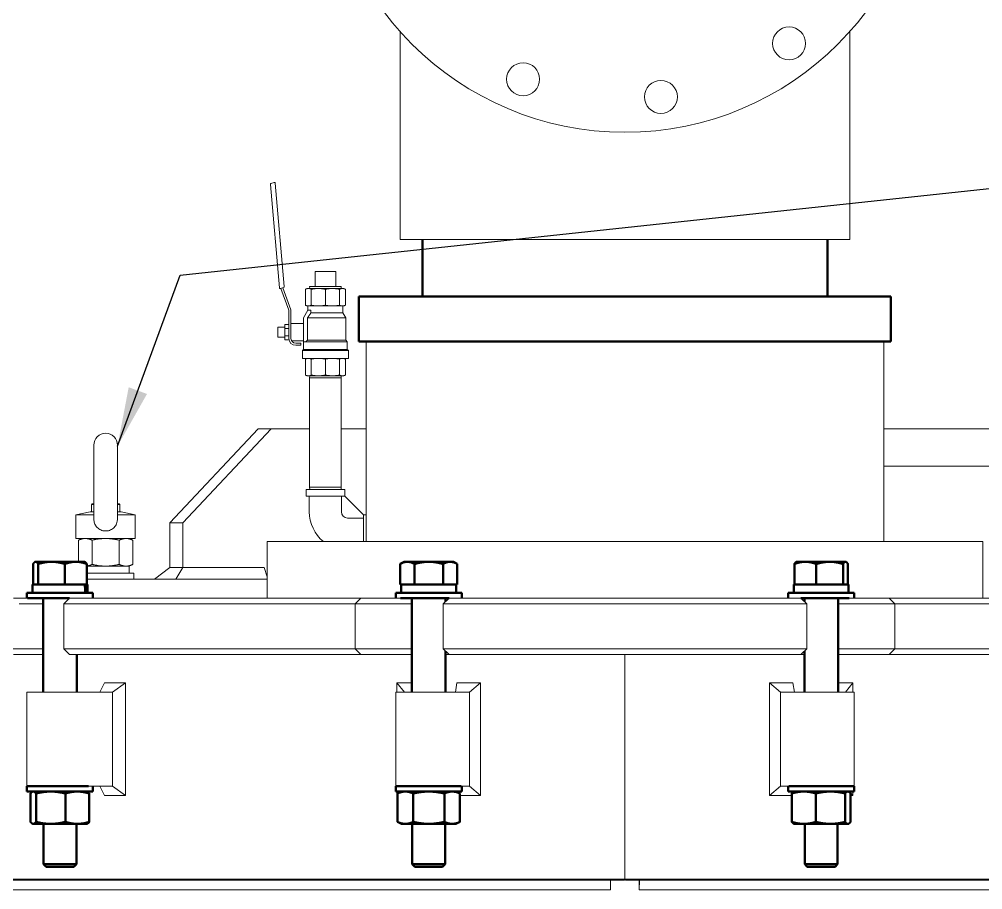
# Model space of a CAD drawing. Header units: inches. Extents: x 20 to 536, y 8 to 344.
# Drawn here: x 256.63 to 282.21, y 126.12 to 149.24 of the extents above; entities that cross this region are included whole.
import ezdxf

# ---------------------------------------------------------------- set-up
doc = ezdxf.new("R2010")
doc.units = ezdxf.units.IN
doc.header["$LTSCALE"] = 16
doc.header["$MEASUREMENT"] = 0
doc.layers.add('Symbol (ANSI)', color=7, linetype='Continuous', lineweight=25)
doc.layers.add('Visible (ANSI)', color=7, linetype='Continuous', lineweight=50)
doc.styles.add('Standard D-E', font='arial.ttf')
doc.dimstyles.new('in [mm] D-E NeptuneBenson$7', dxfattribs={"dimscale": 16, "dimtxt": 0.15, "dimasz": 0.098425, "dimexe": 0.125, "dimexo": 0.063, "dimgap": 0.031496, "dimtad": 0, "dimtih": 1, "dimtoh": 1, "dimdec": 4, "dimrnd": 1e-08, "dimzin": 3, "dimdsep": 46, "dimlunit": 5, "dimtxsty": 'Standard D-E', "dimcen": 0.09, "dimdle": 0.393701, "dimclrd": 256, "dimclre": 256, "dimclrt": 256, "dimadec": 1, "dimazin": 1, "dimtfac": 1, "dimtofl": 0, "dimtmove": 0, "dimatfit": 3, "dimfxl": 1, "dimfrac": 1, "dimtolj": 1, "dimtzin": 4, "dimlwd": -1, "dimlwe": -1, "dimarcsym": 0})

msp = doc.modelspace()

# ---------------------------------------------------------------- linework, layer by layer
at = {"layer": 'Visible (ANSI)', "linetype": 'Continuous', "lineweight": 18}
for p, q in [((266.74465, 143.39065), (266.74465, 148.91309)), ((278.68065, 143.39065), (278.68065, 148.91309)), ((263.29983, 144.8538), (263.54012, 142.10729)), ((263.39537, 144.90505), (263.31349, 144.87524)), ((263.66361, 142.14073), (263.42332, 144.88725)), ((266.74465, 143.39065), (278.68065, 143.39065)), ((265.03438, 142.53758), (264.4832, 142.53758)), ((264.4832, 142.53758), (264.4832, 142.14387)), ((265.03438, 142.53758), (265.03438, 142.14387)), ((263.56806, 142.08949), (263.64995, 142.11929)), ((263.79006, 141.51119), (263.57822, 142.09318)), ((263.62927, 142.11176), (263.84438, 141.52076)), ((264.26879, 142.08976), (264.22842, 142.07094)), ((264.22842, 142.07094), (264.22842, 141.64459)), ((264.30609, 142.08976), (264.26879, 142.08976)), ((264.57127, 142.08976), (264.30609, 142.08976)), ((265.17744, 142.14387), (264.34014, 142.14387)), ((264.34183, 142.08976), (264.34014, 142.14387)), ((264.38376, 142.07094), (264.38376, 141.64459)), ((264.9463, 142.08976), (264.57127, 142.08976)), ((264.75879, 142.07094), (264.75879, 141.64459)), ((265.21149, 142.08976), (264.9463, 142.08976)), ((265.13382, 142.07094), (265.13382, 141.64459)), ((265.17575, 142.08976), (265.17744, 142.14387)), ((265.24879, 142.08976), (265.21149, 142.08976)), ((265.24879, 142.08976), (265.28916, 142.07094)), ((265.28916, 142.07094), (265.28916, 141.64459)), ((263.79006, 140.75926), (263.79006, 141.51119)), ((263.84438, 141.52076), (263.84438, 140.92976)), ((264.17691, 141.31418), (264.29329, 141.51575)), ((264.26879, 141.62576), (264.22842, 141.64459)), ((264.26879, 141.62576), (264.30609, 141.62576)), ((264.29329, 141.51575), (264.29329, 141.62576)), ((264.29329, 141.51575), (264.37275, 141.51575)), ((264.30609, 141.62576), (264.57127, 141.62576)), ((264.37275, 141.51575), (264.37275, 141.44016)), ((264.57127, 141.62576), (264.9463, 141.62576)), ((264.9463, 141.62576), (265.21149, 141.62576)), ((265.21149, 141.62576), (265.24879, 141.62576)), ((265.22429, 141.44016), (265.22429, 141.62576)), ((265.24879, 141.62576), (265.28916, 141.64459)), ((264.17691, 140.67683), (264.17691, 141.31418)), ((264.28759, 141.31418), (264.28759, 140.72047)), ((265.29702, 141.31418), (264.28759, 141.31418)), ((265.22429, 141.44016), (264.37275, 141.44016)), ((265.22429, 141.44016), (265.29702, 141.31418)), ((265.29702, 140.72047), (265.29702, 141.31418)), ((263.49129, 140.79926), (263.49129, 141.06026)), ((263.49129, 141.06026), (263.68141, 141.06026)), ((263.68141, 141.13068), (263.79006, 141.13068)), ((263.68141, 141.13068), (263.68141, 141.03022)), ((263.68141, 141.03022), (263.79006, 141.03022)), ((263.68141, 141.03022), (263.68141, 140.82931)), ((263.84438, 141.15596), (264.17691, 141.15596)), ((263.49129, 140.79926), (263.68141, 140.79926)), ((263.68141, 140.82931), (263.79006, 140.82931)), ((263.68141, 140.82931), (263.68141, 140.72885)), ((263.68141, 140.72885), (263.79265, 140.72885)), ((263.84438, 140.92976), (263.84438, 140.75926)), ((265.29702, 140.72047), (264.28759, 140.72047)), ((265.29702, 140.72047), (265.34066, 140.67683)), ((263.85747, 140.70356), (264.17691, 140.70356)), ((263.96938, 140.63426), (264.10191, 140.63426)), ((264.10191, 140.57994), (263.96938, 140.57994)), ((264.10191, 140.63426), (264.10191, 140.57994)), ((264.17691, 140.47061), (264.14629, 140.43999)), ((264.2383, 140.67683), (264.17691, 140.67683)), ((264.17691, 140.47061), (264.17691, 140.67683)), ((265.34066, 140.47061), (264.17691, 140.47061)), ((265.34066, 140.67683), (264.2383, 140.67683)), ((265.34066, 140.47061), (265.34066, 140.67683)), ((265.34066, 140.47061), (265.37129, 140.43999)), ((265.83765, 135.36565), (265.83765, 140.68065)), ((279.58765, 135.36565), (279.58765, 140.68065)), ((265.37129, 140.43999), (264.14629, 140.43999)), ((264.14629, 140.23376), (264.14629, 140.43999)), ((265.37129, 140.23376), (264.14629, 140.23376)), ((264.26879, 140.23376), (264.22842, 140.21494)), ((264.22842, 139.78859), (264.22842, 140.21494)), ((264.38376, 139.78859), (264.38376, 140.21494)), ((264.75879, 139.78859), (264.75879, 140.21494)), ((265.13382, 139.78859), (265.13382, 140.21494)), ((265.24879, 140.23376), (265.28916, 140.21494)), ((265.28916, 139.78859), (265.28916, 140.21494)), ((265.37129, 140.23376), (265.37129, 140.43999)), ((264.26879, 139.76976), (264.22842, 139.78859)), ((264.26879, 139.76976), (264.30609, 139.76976)), ((264.30609, 139.76976), (264.57127, 139.76976)), ((264.34183, 139.76976), (264.34014, 139.71565)), ((264.34014, 139.71565), (265.17744, 139.71565)), ((264.34014, 139.71565), (264.34014, 136.81487)), ((264.57127, 139.76976), (264.9463, 139.76976)), ((264.9463, 139.76976), (265.21149, 139.76976)), ((265.17575, 139.76976), (265.17744, 139.71565)), ((265.17744, 139.71565), (265.17744, 136.81487)), ((265.21149, 139.76976), (265.24879, 139.76976)), ((265.24879, 139.76976), (265.28916, 139.78859)), ((262.97249, 138.36565), (260.62492, 135.86565)), ((260.96876, 135.86565), (263.31633, 138.36565)), ((263.31633, 138.36565), (262.97249, 138.36565)), ((264.34014, 138.36565), (263.31633, 138.36565)), ((265.83765, 138.36565), (265.17744, 138.36565)), ((287.02335, 138.36565), (279.58765, 138.36565)), ((258.60868, 137.92797), (258.60868, 135.9923)), ((259.23861, 135.9923), (259.23861, 137.92797)), ((286.18668, 137.36565), (279.58765, 137.36565)), ((265.27139, 136.74676), (264.24619, 136.74676)), ((264.24619, 136.57589), (264.24619, 136.74676)), ((264.34014, 136.81487), (265.17744, 136.81487)), ((264.34226, 136.74676), (264.34014, 136.81487)), ((265.17531, 136.74676), (265.17744, 136.81487)), ((265.27139, 136.57589), (265.27139, 136.74676)), ((258.56115, 136.36565), (258.54865, 136.35315)), ((258.56115, 136.36565), (258.60868, 136.36565)), ((259.23861, 136.36565), (259.28615, 136.36565)), ((259.28615, 136.36565), (259.29865, 136.35315)), ((265.26987, 136.57589), (264.24619, 136.57589)), ((264.33162, 136.1562), (264.33162, 136.57589)), ((265.18413, 136.1562), (265.18413, 136.57589)), ((265.26987, 136.57589), (265.26987, 136.5774)), ((265.26987, 136.5774), (265.77054, 136.07674)), ((258.5083, 136.15666), (258.13624, 136.07758)), ((258.60868, 136.15666), (258.5083, 136.15666)), ((258.60868, 136.35315), (258.54865, 136.35315)), ((258.54865, 136.35315), (258.54865, 136.15666)), ((259.29865, 136.35315), (259.23861, 136.35315)), ((259.33899, 136.15666), (259.23861, 136.15666)), ((259.29865, 136.35315), (259.29865, 136.15666)), ((259.33899, 136.15666), (259.71105, 136.07758)), ((258.60868, 136.07758), (258.13624, 136.07758)), ((258.13624, 135.44765), (258.13624, 136.07758)), ((259.71105, 136.07758), (259.23861, 136.07758)), ((259.71105, 135.44765), (259.71105, 136.07758)), ((260.62492, 134.67815), (260.62492, 135.86565)), ((260.62492, 135.86565), (260.96876, 135.86565)), ((260.96876, 135.86565), (260.96876, 134.67815)), ((265.76902, 135.991), (265.34934, 135.991)), ((265.83765, 136.07825), (265.76902, 136.07825)), ((265.77054, 136.07674), (265.76902, 136.07674)), ((265.76902, 136.07674), (265.76902, 135.36565)), ((259.71105, 135.44765), (258.13624, 135.44765)), ((258.29865, 135.44765), (258.20196, 135.40257)), ((258.20196, 134.82928), (258.20196, 135.40257)), ((258.5628, 134.75874), (258.5628, 135.40257)), ((259.28449, 134.75874), (259.28449, 135.40257)), ((259.54865, 135.44765), (259.64533, 135.40257)), ((259.64533, 134.75874), (259.64533, 135.40257)), ((282.21265, 135.36565), (263.21265, 135.36565)), ((263.21265, 133.86565), (263.21265, 135.36565)), ((282.21265, 133.86565), (282.21265, 135.36565)), ((258.42178, 134.71365), (259.54912, 134.71365)), ((259.54865, 134.71365), (259.64533, 134.75874)), ((259.54912, 134.52565), (259.54912, 134.71365)), ((260.22402, 134.36565), (260.62492, 134.67815)), ((260.62492, 134.67815), (260.96876, 134.67815)), ((260.78277, 134.36565), (260.96876, 134.67815)), ((260.96876, 134.67815), (263.12853, 134.67815)), ((263.21265, 134.43351), (263.12853, 134.67815)), ((258.42178, 134.52565), (259.67365, 134.52565)), ((263.21265, 134.36565), (258.42178, 134.36565)), ((259.67365, 134.36565), (259.67365, 134.52565)), ((257.03407, 134.22528), (257.03407, 134.22528)), ((256.47573, 133.86565), (256.71072, 133.86565)), ((256.71072, 133.86565), (256.84249, 133.86565)), ((256.85215, 133.86565), (256.84249, 133.86565)), ((257.96426, 133.86565), (257.80926, 133.71065)), ((257.96426, 133.86565), (258.01379, 133.86565)), ((258.01379, 133.86565), (258.25678, 133.86565)), ((258.25678, 133.86565), (259.38634, 133.86565)), ((259.86444, 133.86565), (259.38634, 133.86565)), ((260.70907, 133.86565), (259.86444, 133.86565)), ((260.70907, 133.86565), (265.4025, 133.86565)), ((265.69974, 133.86565), (265.4025, 133.86565)), ((265.69974, 133.86565), (265.54474, 133.71065)), ((265.69974, 133.86565), (266.37023, 133.86565)), ((266.37023, 133.86565), (266.64061, 133.86565)), ((266.64061, 133.86565), (266.75295, 133.86565)), ((266.75631, 133.86565), (266.75295, 133.86565)), ((268.04161, 133.86565), (267.88661, 133.71065)), ((268.04161, 133.86565), (268.12241, 133.86565)), ((268.12241, 133.86565), (268.39557, 133.86565)), ((268.39557, 133.86565), (269.34652, 133.86565)), ((269.51257, 133.86565), (269.34652, 133.86565)), ((270.21532, 133.86565), (269.51257, 133.86565)), ((270.21532, 133.86565), (275.20997, 133.86565)), ((275.91273, 133.86565), (275.20997, 133.86565)), ((276.07877, 133.86565), (275.91273, 133.86565)), ((276.07877, 133.86565), (277.02972, 133.86565)), ((277.02972, 133.86565), (277.30288, 133.86565)), ((277.30288, 133.86565), (277.38368, 133.86565)), ((277.38368, 133.86565), (277.53868, 133.71065)), ((278.67234, 133.86565), (278.66899, 133.86565)), ((278.67234, 133.86565), (278.78468, 133.86565)), ((278.78468, 133.86565), (279.05506, 133.86565)), ((279.05506, 133.86565), (279.72555, 133.86565)), ((280.02279, 133.86565), (279.72555, 133.86565)), ((279.72555, 133.86565), (279.88055, 133.71065)), ((280.02279, 133.86565), (284.71622, 133.86565)), ((256.97673, 133.71065), (256.62995, 133.71065)), ((256.97673, 133.71065), (257.26198, 133.71065)), ((257.9396, 133.71065), (257.80926, 133.71065)), ((257.80926, 133.71065), (257.80926, 132.52065)), ((258.18382, 133.71065), (257.9396, 133.71065)), ((259.52057, 133.71065), (258.18382, 133.71065)), ((259.52057, 133.71065), (259.99868, 133.71065)), ((259.99868, 133.71065), (260.64343, 133.71065)), ((265.36253, 133.71065), (260.64343, 133.71065)), ((265.36253, 133.71065), (265.54474, 133.71065)), ((266.33822, 133.71065), (265.54474, 133.71065)), ((265.54474, 133.71065), (265.54474, 132.52065)), ((266.60997, 133.71065), (266.33822, 133.71065)), ((266.9056, 133.71065), (266.60997, 133.71065)), ((266.9056, 133.71065), (267.0546, 133.71065)), ((268.09924, 133.71065), (267.88661, 133.71065)), ((267.88661, 133.71065), (267.88661, 132.52065)), ((268.37378, 133.71065), (268.09924, 133.71065)), ((269.49917, 133.71065), (268.37378, 133.71065)), ((269.49917, 133.71065), (269.66521, 133.71065)), ((269.66521, 133.71065), (270.20167, 133.71065)), ((275.22362, 133.71065), (270.20167, 133.71065)), ((275.22362, 133.71065), (275.76008, 133.71065)), ((275.76008, 133.71065), (275.92612, 133.71065)), ((277.05151, 133.71065), (275.92612, 133.71065)), ((277.32605, 133.71065), (277.05151, 133.71065)), ((277.53868, 133.71065), (277.32605, 133.71065)), ((277.53868, 133.71065), (277.53868, 132.52065)), ((278.37069, 133.71065), (278.51969, 133.71065)), ((278.81533, 133.71065), (278.51969, 133.71065)), ((279.08707, 133.71065), (278.81533, 133.71065)), ((279.88055, 133.71065), (279.08707, 133.71065)), ((279.88055, 133.71065), (280.06277, 133.71065)), ((279.88055, 133.71065), (279.88055, 132.52065)), ((284.78186, 133.71065), (280.06277, 133.71065)), ((256.39378, 132.52065), (256.62995, 132.52065)), ((256.62995, 132.52065), (256.97673, 132.52065)), ((257.26198, 132.52065), (256.97673, 132.52065)), ((257.80926, 132.52065), (257.9396, 132.52065)), ((257.96426, 132.36565), (257.80926, 132.52065)), ((257.9396, 132.52065), (258.18382, 132.52065)), ((258.18382, 132.52065), (259.52057, 132.52065)), ((259.99868, 132.52065), (259.52057, 132.52065)), ((260.64343, 132.52065), (259.99868, 132.52065)), ((260.64343, 132.52065), (265.36253, 132.52065)), ((265.54474, 132.52065), (265.36253, 132.52065)), ((265.54474, 132.52065), (266.33822, 132.52065)), ((265.69974, 132.36565), (265.54474, 132.52065)), ((266.33822, 132.52065), (266.60997, 132.52065)), ((266.60997, 132.52065), (266.9056, 132.52065)), ((267.0546, 132.52065), (266.9056, 132.52065)), ((267.88661, 132.52065), (268.09924, 132.52065)), ((268.04161, 132.36565), (267.88661, 132.52065)), ((268.09924, 132.52065), (268.37378, 132.52065)), ((268.37378, 132.52065), (269.49917, 132.52065)), ((269.66521, 132.52065), (269.49917, 132.52065)), ((270.20167, 132.52065), (269.66521, 132.52065)), ((270.20167, 132.52065), (275.22362, 132.52065)), ((275.76008, 132.52065), (275.22362, 132.52065)), ((275.92612, 132.52065), (275.76008, 132.52065)), ((275.92612, 132.52065), (277.05151, 132.52065)), ((277.05151, 132.52065), (277.32605, 132.52065)), ((277.32605, 132.52065), (277.53868, 132.52065)), ((277.38368, 132.36565), (277.53868, 132.52065)), ((278.51969, 132.52065), (278.37069, 132.52065)), ((278.51969, 132.52065), (278.81533, 132.52065)), ((278.81533, 132.52065), (279.08707, 132.52065)), ((279.08707, 132.52065), (279.88055, 132.52065)), ((279.72555, 132.36565), (279.88055, 132.52065)), ((280.06277, 132.52065), (279.88055, 132.52065)), ((280.06277, 132.52065), (284.78186, 132.52065)), ((256.71072, 132.36565), (256.47573, 132.36565)), ((256.84249, 132.36565), (256.71072, 132.36565)), ((256.84249, 132.36565), (257.26198, 132.36565)), ((258.01379, 132.36565), (257.96426, 132.36565)), ((258.25678, 132.36565), (258.01379, 132.36565)), ((259.38634, 132.36565), (258.25678, 132.36565)), ((259.38634, 132.36565), (259.86444, 132.36565)), ((259.86444, 132.36565), (260.26279, 132.36565)), ((265.69974, 132.36565), (260.26279, 132.36565)), ((266.37023, 132.36565), (265.69974, 132.36565)), ((266.64061, 132.36565), (266.37023, 132.36565)), ((266.75295, 132.36565), (266.64061, 132.36565)), ((266.75295, 132.36565), (266.93542, 132.36565)), ((266.93542, 132.36565), (267.0546, 132.36565)), ((267.9496, 132.36565), (268.04161, 132.36565)), ((268.12241, 132.36565), (268.04161, 132.36565)), ((268.39557, 132.36565), (268.12241, 132.36565)), ((269.34652, 132.36565), (268.39557, 132.36565)), ((269.34652, 132.36565), (269.51257, 132.36565)), ((269.51257, 132.36565), (269.78246, 132.36565)), ((272.71262, 132.36565), (269.78246, 132.36565)), ((272.71262, 126.3969), (272.71262, 132.36565)), ((272.71267, 132.36565), (272.71262, 132.36565)), ((272.71267, 132.36565), (272.71267, 126.3969)), ((275.64283, 132.36565), (272.71267, 132.36565)), ((275.64283, 132.36565), (275.91273, 132.36565)), ((275.91273, 132.36565), (276.07877, 132.36565)), ((277.02972, 132.36565), (276.07877, 132.36565)), ((277.30288, 132.36565), (277.02972, 132.36565)), ((277.38368, 132.36565), (277.30288, 132.36565)), ((277.38368, 132.36565), (277.47569, 132.36565)), ((278.37069, 132.36565), (278.48987, 132.36565)), ((278.48987, 132.36565), (278.67234, 132.36565)), ((278.78468, 132.36565), (278.67234, 132.36565)), ((279.05506, 132.36565), (278.78468, 132.36565)), ((279.72555, 132.36565), (279.05506, 132.36565)), ((285.1625, 132.36565), (279.72555, 132.36565)), ((258.89338, 131.61556), (258.7722, 131.36565)), ((258.89338, 131.61556), (259.44728, 131.61556)), ((259.44728, 131.61556), (259.10145, 131.36565)), ((259.44728, 128.61575), (259.44728, 131.61556)), ((266.65949, 131.61556), (266.65949, 131.36565)), ((266.65949, 131.61556), (267.0546, 131.61556)), ((266.65949, 131.61556), (266.86065, 131.36565)), ((268.25231, 131.61556), (268.2132, 131.36565)), ((268.25231, 131.61556), (268.87511, 131.61556)), ((268.87511, 131.61556), (268.58406, 131.36565)), ((268.87511, 128.61575), (268.87511, 131.61556)), ((276.55018, 131.61556), (276.55018, 128.61575)), ((276.55018, 131.61556), (277.17298, 131.61556)), ((276.55018, 131.61556), (276.84123, 131.36565)), ((277.17298, 131.61556), (277.21209, 131.36565)), ((278.37069, 131.61556), (278.76581, 131.61556)), ((278.76581, 131.61556), (278.56464, 131.36565)), ((278.76581, 131.36565), (278.76581, 131.61556)), ((256.83448, 131.36565), (258.46725, 131.36565)), ((256.83448, 128.86565), (256.83448, 131.36565)), ((258.46725, 131.36565), (259.10145, 131.36565)), ((259.10145, 128.86565), (259.10145, 131.36565)), ((266.6271, 131.36565), (268.36381, 131.36565)), ((266.6271, 128.86565), (266.6271, 131.36565)), ((268.36381, 131.36565), (268.58406, 131.36565)), ((268.58406, 128.86565), (268.58406, 131.36565)), ((277.06148, 131.36565), (276.84123, 131.36565)), ((276.84123, 131.36565), (276.84123, 128.86565)), ((277.06148, 131.36565), (278.79819, 131.36565)), ((278.79819, 128.86565), (278.79819, 131.36565)), ((272.71262, 129.61565), (272.71267, 129.61565)), ((272.71267, 129.36565), (272.71262, 129.36565)), ((258.46725, 128.86565), (256.83448, 128.86565)), ((259.10145, 128.86565), (258.46725, 128.86565)), ((258.89338, 128.61575), (258.7722, 128.86565)), ((259.44728, 128.61575), (259.10145, 128.86565)), ((268.36381, 128.86565), (266.6271, 128.86565)), ((266.65949, 128.72503), (266.65949, 128.61575)), ((266.72603, 128.69841), (266.74745, 128.72503)), ((268.23632, 128.71793), (268.23521, 128.72503)), ((268.58406, 128.86565), (268.36381, 128.86565)), ((268.87511, 128.61575), (268.58406, 128.86565)), ((276.55018, 128.61575), (276.84123, 128.86565)), ((276.84123, 128.86565), (277.06148, 128.86565)), ((278.79819, 128.86565), (277.06148, 128.86565)), ((277.18894, 128.71771), (277.19008, 128.72503)), ((278.76581, 128.61575), (278.67784, 128.72503)), ((278.76581, 128.61575), (278.76581, 128.72503)), ((259.44728, 128.61575), (258.89338, 128.61575)), ((266.65949, 128.61575), (266.67187, 128.63114)), ((266.67187, 128.61575), (266.65949, 128.61575)), ((268.87511, 128.61575), (268.33233, 128.61575)), ((277.14358, 128.61575), (276.55018, 128.61575)), ((278.76581, 128.61575), (278.7028, 128.61575)), ((244.21131, 126.3969), (272.71262, 126.3969)), ((272.71267, 126.3969), (301.21398, 126.3969)), ((272.68824, 126.36565), (244.24256, 126.36565)), ((272.33291, 126.11565), (272.32949, 126.36565)), ((272.33291, 126.36565), (272.33291, 126.11565)), ((301.18273, 126.36565), (272.73705, 126.36565)), ((273.0958, 126.36565), (273.09238, 126.11565)), ((273.09238, 126.11565), (273.09238, 126.36565)), ((272.33291, 126.11565), (244.96062, 126.11565)), ((300.46467, 126.11565), (273.09238, 126.11565))]:
    msp.add_line(p, q, dxfattribs=at)
at = {"layer": 'Visible (ANSI)'}
for p, q in [((267.33765, 143.39065), (267.33765, 141.88065)), ((278.08765, 143.39065), (278.08765, 141.88065)), ((279.77465, 141.88065), (265.65065, 141.88065)), ((265.65065, 140.68065), (265.65065, 141.88065)), ((279.77465, 140.68065), (279.77465, 141.88065)), ((279.77465, 140.68065), (265.65065, 140.68065)), ((257.05348, 134.82928), (257.04313, 134.82331)), ((257.06367, 134.82928), (257.05348, 134.82928)), ((257.48631, 134.82928), (257.06367, 134.82928)), ((258.13212, 134.82928), (257.48631, 134.82928)), ((258.36548, 134.82928), (258.13212, 134.82928)), ((258.36548, 134.82928), (258.37583, 134.82331)), ((266.8461, 134.82928), (266.74546, 134.77118)), ((266.93463, 134.82928), (266.8461, 134.82928)), ((267.50337, 134.82928), (266.93463, 134.82928)), ((268.07085, 134.82928), (267.50337, 134.82928)), ((268.1581, 134.82928), (268.07085, 134.82928)), ((268.1581, 134.82928), (268.25874, 134.77118)), ((277.26719, 134.82928), (277.2573, 134.82357)), ((277.5025, 134.82928), (277.26719, 134.82928)), ((278.14875, 134.82928), (277.5025, 134.82928)), ((278.56944, 134.82928), (278.14875, 134.82928)), ((278.57919, 134.82928), (278.56944, 134.82928)), ((278.57919, 134.82928), (278.58908, 134.82357)), ((256.99718, 134.22528), (256.99718, 134.77069)), ((257.13016, 134.22528), (257.13016, 134.77069)), ((257.84246, 134.22528), (257.84246, 134.77069)), ((258.42178, 134.22528), (258.42178, 134.77069)), ((266.74462, 134.22528), (266.74462, 134.77069)), ((267.12463, 134.22528), (267.12463, 134.77069)), ((267.88211, 134.22528), (267.88211, 134.77069)), ((268.25958, 134.22528), (268.25958, 134.77069)), ((277.21189, 134.22528), (277.21189, 134.77069)), ((277.7931, 134.22528), (277.7931, 134.77069)), ((278.5044, 134.22528), (278.5044, 134.77069)), ((278.63449, 134.22528), (278.63449, 134.77069)), ((256.97998, 134.22528), (258.37021, 134.22528)), ((256.97998, 134.22528), (256.97998, 134.00628)), ((257.06367, 134.22528), (256.99718, 134.22528)), ((257.05348, 134.22528), (257.05348, 134.22528)), ((257.13016, 134.22528), (257.06367, 134.22528)), ((257.48631, 134.22528), (257.13016, 134.22528)), ((257.84246, 134.22528), (257.48631, 134.22528)), ((258.13212, 134.22528), (257.84246, 134.22528)), ((258.42178, 134.22528), (258.13212, 134.22528)), ((258.36548, 134.22528), (258.36548, 134.22528)), ((258.37021, 134.22528), (258.39156, 134.22528)), ((258.39156, 134.22528), (258.43898, 134.22528)), ((258.43898, 134.22528), (258.43898, 134.00628)), ((266.93463, 134.22528), (266.74462, 134.22528)), ((266.7726, 134.22528), (268.22874, 134.22528)), ((266.7726, 134.22528), (266.7726, 134.00628)), ((266.8461, 134.22528), (266.8461, 134.22528)), ((267.12463, 134.22528), (266.93463, 134.22528)), ((267.50337, 134.22528), (267.12463, 134.22528)), ((267.88211, 134.22528), (267.50337, 134.22528)), ((268.07085, 134.22528), (267.88211, 134.22528)), ((268.25958, 134.22528), (268.07085, 134.22528)), ((268.1581, 134.22528), (268.1581, 134.22528)), ((268.22874, 134.22528), (268.23153, 134.22528)), ((268.23153, 134.22528), (268.2316, 134.22528)), ((268.2316, 134.22528), (268.2316, 134.16955)), ((277.19369, 134.22528), (278.65269, 134.22528)), ((277.19369, 134.22528), (277.19369, 134.00628)), ((277.5025, 134.22528), (277.21189, 134.22528)), ((277.26719, 134.22528), (277.26719, 134.22528)), ((277.7931, 134.22528), (277.5025, 134.22528)), ((278.14875, 134.22528), (277.7931, 134.22528)), ((278.5044, 134.22528), (278.14875, 134.22528)), ((278.56944, 134.22528), (278.5044, 134.22528)), ((278.63449, 134.22528), (278.56944, 134.22528)), ((278.57919, 134.22528), (278.57919, 134.22528)), ((278.65269, 134.22528), (278.65269, 134.00628)), ((258.58448, 134.00628), (256.83448, 134.00628)), ((256.83448, 133.86565), (256.83448, 134.00628)), ((256.85215, 133.86565), (257.96426, 133.86565)), ((257.26198, 133.86565), (257.26198, 131.36565)), ((258.58448, 133.86565), (258.58448, 134.00628)), ((268.3771, 134.00628), (266.6271, 134.00628)), ((266.6271, 133.86565), (266.6271, 134.00628)), ((266.75631, 133.86565), (268.04161, 133.86565)), ((267.0546, 133.86565), (267.0546, 131.36565)), ((267.9496, 133.86565), (267.9496, 133.77365)), ((268.3771, 133.86565), (268.3771, 134.00628)), ((278.79819, 134.00628), (277.04819, 134.00628)), ((277.04819, 133.86565), (277.04819, 134.00628)), ((277.38368, 133.86565), (278.66899, 133.86565)), ((277.47569, 133.86565), (277.47569, 133.77365)), ((278.37069, 133.86565), (278.37069, 131.36565)), ((278.79819, 133.86565), (278.79819, 134.00628)), ((258.15698, 132.36565), (258.15698, 131.36565)), ((267.9496, 132.45766), (267.9496, 131.36565)), ((277.47569, 132.45766), (277.47569, 131.36565)), ((258.46725, 128.86565), (256.83448, 128.86565)), ((256.83448, 128.72503), (256.83448, 128.86565)), ((256.83448, 128.72503), (258.58448, 128.72503)), ((256.99048, 128.72503), (256.97914, 128.71974)), ((258.42848, 128.72503), (258.43982, 128.71974)), ((258.58448, 128.72503), (258.58448, 128.86565)), ((268.36381, 128.86565), (266.6271, 128.86565)), ((266.6271, 128.72503), (266.6271, 128.86565)), ((266.6271, 128.72503), (268.3771, 128.72503)), ((266.7831, 128.72503), (266.6728, 128.67359)), ((268.2211, 128.72503), (268.3314, 128.67359)), ((268.3771, 128.72503), (268.3771, 128.86565)), ((277.04819, 128.72503), (277.04819, 128.86565)), ((277.04819, 128.72503), (278.79819, 128.72503)), ((278.79819, 128.86565), (277.06148, 128.86565)), ((277.20419, 128.72503), (277.19335, 128.71997)), ((278.64219, 128.72503), (278.65303, 128.71997)), ((278.79819, 128.72503), (278.79819, 128.86565)), ((256.92877, 127.9179), (256.92877, 128.67316)), ((257.07452, 127.9179), (257.07452, 128.67316)), ((257.85523, 127.9179), (257.85523, 128.67316)), ((258.49019, 127.9179), (258.49019, 128.67316)), ((266.67187, 127.9179), (266.67187, 128.67316)), ((267.08838, 127.9179), (267.08838, 128.67316)), ((267.91861, 127.9179), (267.91861, 128.67316)), ((268.33233, 127.9179), (268.33233, 128.67316)), ((277.14358, 127.9179), (277.14358, 128.67316)), ((277.78061, 127.9179), (277.78061, 128.67316)), ((278.56022, 127.9179), (278.56022, 128.67316)), ((278.7028, 127.9179), (278.7028, 128.67316)), ((266.7831, 127.86603), (266.6728, 127.91746)), ((268.2211, 127.86603), (268.3314, 127.91746)), ((256.99048, 127.86603), (256.97914, 127.87132)), ((256.99048, 127.86603), (257.00165, 127.86603)), ((257.00165, 127.86603), (257.46488, 127.86603)), ((257.27198, 127.86603), (257.27198, 126.79139)), ((257.46488, 127.86603), (258.17271, 127.86603)), ((258.14698, 127.86603), (258.14698, 126.79139)), ((258.17271, 127.86603), (258.42848, 127.86603)), ((258.42848, 127.86603), (258.43982, 127.87132)), ((266.7831, 127.86603), (266.88013, 127.86603)), ((266.88013, 127.86603), (267.5035, 127.86603)), ((267.0646, 127.86603), (267.0646, 126.79139)), ((267.5035, 127.86603), (268.12547, 127.86603)), ((267.9396, 127.86603), (267.9396, 126.79139)), ((268.12547, 127.86603), (268.2211, 127.86603)), ((277.20419, 127.86603), (277.19335, 127.87109)), ((277.20419, 127.86603), (277.4621, 127.86603)), ((277.4621, 127.86603), (278.17041, 127.86603)), ((277.48569, 127.86603), (277.48569, 126.79139)), ((278.17041, 127.86603), (278.63151, 127.86603)), ((278.36069, 127.86603), (278.36069, 126.79139)), ((278.63151, 127.86603), (278.64219, 127.86603)), ((278.64219, 127.86603), (278.65303, 127.87109)), ((257.27198, 126.79139), (258.14698, 126.79139)), ((257.34014, 126.72528), (257.27198, 126.79139)), ((258.07882, 126.72528), (257.34014, 126.72528)), ((258.07882, 126.72528), (258.14698, 126.79139)), ((267.0646, 126.79139), (267.9396, 126.79139)), ((267.13276, 126.72528), (267.0646, 126.79139)), ((267.87144, 126.72528), (267.13276, 126.72528)), ((267.87144, 126.72528), (267.9396, 126.79139)), ((277.48569, 126.79139), (278.36069, 126.79139)), ((277.55385, 126.72528), (277.48569, 126.79139)), ((278.29253, 126.72528), (277.55385, 126.72528)), ((278.29253, 126.72528), (278.36069, 126.79139))]:
    msp.add_line(p, q, dxfattribs=at)
at = {"layer": 'Visible (ANSI)', "linetype": 'Continuous', "lineweight": 18}
for centre, radius in [((272.71265, 154.24065), 8), ((277.06974, 148.60316), 0.4375), ((270.00897, 147.64855), 0.4375), ((273.66725, 147.17989), 0.4375)]:
    msp.add_circle(centre, radius, dxfattribs=at)
for centre, radius, start, end in [((263.32063, 144.85562), 0.02088, 110, 185), ((263.40252, 144.88543), 0.02088, 5, 110), ((263.56092, 142.10911), 0.02088, 185, 290), ((263.64281, 142.13891), 0.02088, 290, 5), ((263.96938, 140.75926), 0.17932, 180, 270), ((263.96938, 140.75926), 0.125, 180, 270), ((258.92365, 137.92797), 0.31496, 0, 180), ((265.34934, 136.1562), 1.01772, 180, 230.967528), ((265.34934, 136.1562), 0.1652, 180, 270)]:
    msp.add_arc(centre, radius, start, end, dxfattribs=at)
at = {"layer": 'Visible (ANSI)'}
for centre, major_axis, ratio, start_param, end_param in [((257.70948, 133.85103), (0.25515, -4.13699), 0.16519865, 1.59814252, 1.65119189), ((257.70948, 134.16153), (0.25515, -4.13699), 0.16519865, 1.52307349, 1.57601727), ((267.5021, 133.85103), (-0.00146, -4.1372), 0.17632663, 1.60839308, 1.66144245), ((267.5021, 134.16153), (-0.00146, -4.1372), 0.17632663, 1.53526357, 1.58626782)]:
    msp.add_ellipse(centre, major_axis=major_axis, ratio=ratio, start_param=start_param, end_param=end_param, dxfattribs=at)
at = {"layer": 'Visible (ANSI)', "linetype": 'Continuous', "lineweight": 18}
for points, weights in [([(264.30609, 142.08976), (264.26879, 142.08976), (264.22842, 142.07094)], [1, 1.0562990584, 1.07162109099]), ([(264.38376, 142.07094), (264.34339, 142.08976), (264.30609, 142.08976)], [1.07162109099, 1.0562990584, 1]), ([(264.57127, 142.08976), (264.48122, 142.08976), (264.38376, 142.07094)], [1, 1.0562990584, 1.07162109099]), ([(264.75879, 142.07094), (264.66132, 142.08976), (264.57127, 142.08976)], [1.07162109099, 1.0562990584, 1]), ([(264.9463, 142.08976), (264.85625, 142.08976), (264.75879, 142.07094)], [1, 1.0562990584, 1.07162109099]), ([(265.13382, 142.07094), (265.03635, 142.08976), (264.9463, 142.08976)], [1.07162109099, 1.0562990584, 1]), ([(265.21149, 142.08976), (265.17419, 142.08976), (265.13382, 142.07094)], [1, 1.0562990584, 1.07162109099]), ([(265.28916, 142.07094), (265.24879, 142.08976), (265.21149, 142.08976)], [1.07162109099, 1.0562990584, 1]), ([(264.22842, 141.64459), (264.26879, 141.62576), (264.30609, 141.62576)], [1.07162109099, 1.0562990584, 1]), ([(264.30609, 141.62576), (264.34339, 141.62576), (264.38376, 141.64459)], [1, 1.0562990584, 1.07162109099]), ([(264.38376, 141.64459), (264.48122, 141.62576), (264.57127, 141.62576)], [1.07162109099, 1.0562990584, 1]), ([(264.57127, 141.62576), (264.66132, 141.62576), (264.75879, 141.64459)], [1, 1.0562990584, 1.07162109099]), ([(264.75879, 141.64459), (264.85625, 141.62576), (264.9463, 141.62576)], [1.07162109099, 1.0562990584, 1]), ([(264.9463, 141.62576), (265.03635, 141.62576), (265.13382, 141.64459)], [1, 1.0562990584, 1.07162109099]), ([(265.13382, 141.64459), (265.17419, 141.62576), (265.21149, 141.62576)], [1.07162109099, 1.0562990584, 1]), ([(265.21149, 141.62576), (265.24879, 141.62576), (265.28916, 141.64459)], [1, 1.0562990584, 1.07162109099]), ([(264.37275, 141.44016), (264.33326, 141.38343), (264.28759, 141.31418)], [1, 1.00361912604, 1]), ([(264.28759, 140.72047), (264.2639, 140.69974), (264.2383, 140.67683)], [1.00000480453, 1.0009720909, 1]), ([(264.30609, 140.23376), (264.26879, 140.23376), (264.22842, 140.21494)], [1, 1.04927042368, 1.05740736242]), ([(264.38376, 140.21494), (264.34339, 140.23376), (264.30609, 140.23376)], [1.05740736242, 1.04927042368, 1]), ([(264.57127, 140.23376), (264.48122, 140.23376), (264.38376, 140.21494)], [1, 1.04927042368, 1.05740736242]), ([(264.75879, 140.21494), (264.66132, 140.23376), (264.57127, 140.23376)], [1.05740736242, 1.04927042368, 1]), ([(264.9463, 140.23376), (264.85625, 140.23376), (264.75879, 140.21494)], [1, 1.04927042368, 1.05740736242]), ([(265.13382, 140.21494), (265.03635, 140.23376), (264.9463, 140.23376)], [1.05740736242, 1.04927042368, 1]), ([(265.21149, 140.23376), (265.17419, 140.23376), (265.13382, 140.21494)], [1, 1.04927042368, 1.05740736242]), ([(265.28916, 140.21494), (265.24879, 140.23376), (265.21149, 140.23376)], [1.05740736242, 1.04927042368, 1]), ([(264.22842, 139.78859), (264.26879, 139.76976), (264.30609, 139.76976)], [1.05740736242, 1.04927042368, 1]), ([(264.30609, 139.76976), (264.34339, 139.76976), (264.38376, 139.78859)], [1, 1.04927042368, 1.05740736242]), ([(264.38376, 139.78859), (264.48122, 139.76976), (264.57127, 139.76976)], [1.05740736242, 1.04927042368, 1]), ([(264.57127, 139.76976), (264.66132, 139.76976), (264.75879, 139.78859)], [1, 1.04927042368, 1.05740736242]), ([(264.75879, 139.78859), (264.85625, 139.76976), (264.9463, 139.76976)], [1.05740736242, 1.04927042368, 1]), ([(264.9463, 139.76976), (265.03635, 139.76976), (265.13382, 139.78859)], [1, 1.04927042368, 1.05740736242]), ([(265.13382, 139.78859), (265.17419, 139.76976), (265.21149, 139.76976)], [1.05740736242, 1.04927042368, 1]), ([(265.21149, 139.76976), (265.24879, 139.76976), (265.28916, 139.78859)], [1, 1.04927042368, 1.05740736242]), ([(258.38238, 135.44765), (258.29865, 135.44765), (258.20196, 135.40257)], [1, 1.0379548493, 1]), ([(258.5628, 135.40257), (258.46611, 135.44765), (258.38238, 135.44765)], [1, 1.0379548493, 1]), ([(258.92365, 135.44765), (258.75618, 135.44765), (258.5628, 135.40257)], [1, 1.0379548493, 1]), ([(259.28449, 135.40257), (259.09111, 135.44765), (258.92365, 135.44765)], [1, 1.0379548493, 1]), ([(259.46491, 135.44765), (259.38118, 135.44765), (259.28449, 135.40257)], [1, 1.0379548493, 1]), ([(259.64533, 135.40257), (259.54865, 135.44765), (259.46491, 135.44765)], [1, 1.0379548493, 1]), ([(258.42178, 134.71596), (258.48751, 134.72363), (258.5628, 134.75874)], [1.01335070769, 1.02931089441, 1]), ([(258.5628, 134.75874), (258.75618, 134.71365), (258.92365, 134.71365)], [1, 1.0379548493, 1]), ([(258.92365, 134.71365), (259.09111, 134.71365), (259.28449, 134.75874)], [1, 1.0379548493, 1]), ([(259.28449, 134.75874), (259.38118, 134.71365), (259.46491, 134.71365)], [1, 1.0379548493, 1]), ([(259.46491, 134.71365), (259.54865, 134.71365), (259.64533, 134.75874)], [1, 1.0379548493, 1])]:
    msp.add_rational_spline(points, weights, degree=2, dxfattribs=at)
msp.add_open_spline([(259.23862, 135.9923), (259.23862, 135.96354), (259.23636, 135.93484), (259.22229, 135.85855), (259.20616, 135.81937), (259.16543, 135.75404), (259.13859, 135.72566), (259.07427, 135.68064), (259.03775, 135.66471), (258.95989, 135.64665), (258.91927, 135.64476), (258.83978, 135.65532), (258.80163, 135.66763), (258.73404, 135.70509), (258.70507, 135.72932), (258.65893, 135.78669), (258.64201, 135.8183), (258.61742, 135.88983), (258.61102, 135.92876), (258.60886, 135.97631), (258.60868, 135.9843), (258.60868, 135.9923)], degree=3, knots=[0.21713249, 0.21713249, 0.21713249, 0.21713249, 0.4360614, 0.4360614, 0.81037425, 0.81037425, 1.20283151, 1.20283151, 1.59567121, 1.59567121, 1.99045995, 1.99045995, 2.38348301, 2.38348301, 2.7609854, 2.7609854, 3.1199212, 3.1199212, 3.50625859, 3.50625859, 3.58411896, 3.58411896, 3.58411896, 3.58411896], dxfattribs=at)
at = {"layer": 'Visible (ANSI)'}
for points, weights in [([(257.06367, 134.82928), (257.03281, 134.82928), (256.99718, 134.77069)], [1, 1.0379548493, 1]), ([(257.13016, 134.77069), (257.09453, 134.82928), (257.06367, 134.82928)], [1, 1.0379548493, 1]), ([(257.48631, 134.82928), (257.32102, 134.82928), (257.13016, 134.77069)], [1, 1.0379548493, 1]), ([(257.84246, 134.77069), (257.6516, 134.82928), (257.48631, 134.82928)], [1, 1.0379548493, 1]), ([(258.13212, 134.82928), (257.99769, 134.82928), (257.84246, 134.77069)], [1, 1.0379548493, 1]), ([(258.42178, 134.77069), (258.26655, 134.82928), (258.13212, 134.82928)], [1, 1.0379548493, 1]), ([(258.37583, 134.82331), (258.39734, 134.81089), (258.42178, 134.77069)], [1.01657159114, 1.02573438582, 1]), ([(266.93463, 134.82928), (266.84644, 134.82928), (266.74462, 134.77069)], [1, 1.0379548493, 1]), ([(267.12463, 134.77069), (267.02281, 134.82928), (266.93463, 134.82928)], [1, 1.0379548493, 1]), ([(267.50337, 134.82928), (267.3276, 134.82928), (267.12463, 134.77069)], [1, 1.0379548493, 1]), ([(267.88211, 134.77069), (267.67915, 134.82928), (267.50337, 134.82928)], [1, 1.0379548493, 1]), ([(268.07085, 134.82928), (267.98326, 134.82928), (267.88211, 134.77069)], [1, 1.0379548493, 1]), ([(268.25958, 134.77069), (268.15844, 134.82928), (268.07085, 134.82928)], [1, 1.0379548493, 1]), ([(277.5025, 134.82928), (277.36763, 134.82928), (277.21189, 134.77069)], [1, 1.0379548493, 1]), ([(277.21189, 134.77069), (277.23606, 134.81131), (277.2573, 134.82357)], [1, 1.02600759169, 1.01637310665]), ([(277.7931, 134.77069), (277.63737, 134.82928), (277.5025, 134.82928)], [1, 1.0379548493, 1]), ([(278.14875, 134.82928), (277.98369, 134.82928), (277.7931, 134.77069)], [1, 1.0379548493, 1]), ([(278.5044, 134.77069), (278.31381, 134.82928), (278.14875, 134.82928)], [1, 1.0379548493, 1]), ([(278.56944, 134.82928), (278.53926, 134.82928), (278.5044, 134.77069)], [1, 1.0379548493, 1]), ([(278.63449, 134.77069), (278.59963, 134.82928), (278.56944, 134.82928)], [1, 1.0379548493, 1]), ([(266.74462, 134.77069), (266.74504, 134.77094), (266.74546, 134.77118)], [1, 1.00015275945, 1.00030428927]), ([(257.00165, 128.72503), (256.96782, 128.72503), (256.92877, 128.67316)], [1, 1.0379548493, 1]), ([(257.07452, 128.67316), (257.03547, 128.72503), (257.00165, 128.72503)], [1, 1.0379548493, 1]), ([(257.46488, 128.72503), (257.28371, 128.72503), (257.07452, 128.67316)], [1, 1.0379548493, 1]), ([(257.85523, 128.67316), (257.64604, 128.72503), (257.46488, 128.72503)], [1, 1.0379548493, 1]), ([(258.17271, 128.72503), (258.02537, 128.72503), (257.85523, 128.67316)], [1, 1.0379548493, 1]), ([(258.49019, 128.67316), (258.32005, 128.72503), (258.17271, 128.72503)], [1, 1.0379548493, 1]), ([(258.43982, 128.71974), (258.46339, 128.70875), (258.49019, 128.67316)], [1.01657159114, 1.02573438582, 1]), ([(266.88013, 128.72503), (266.78348, 128.72503), (266.67187, 128.67316)], [1, 1.0379548493, 1]), ([(267.08838, 128.67316), (266.97678, 128.72503), (266.88013, 128.72503)], [1, 1.0379548493, 1]), ([(267.5035, 128.72503), (267.31084, 128.72503), (267.08838, 128.67316)], [1, 1.0379548493, 1]), ([(267.91861, 128.67316), (267.69631, 128.72499), (267.5038, 128.72503)], [1, 1.03792613329, 1.00005738856]), ([(268.12547, 128.72503), (268.02947, 128.72503), (267.91861, 128.67316)], [1, 1.0379548493, 1]), ([(268.33233, 128.67316), (268.22147, 128.72503), (268.12547, 128.72503)], [1, 1.0379548493, 1]), ([(277.4621, 128.72503), (277.31427, 128.72503), (277.14358, 128.67316)], [1, 1.0379548493, 1]), ([(277.14358, 128.67316), (277.17007, 128.70912), (277.19335, 128.71997)], [1, 1.02600759169, 1.01637310665]), ([(277.78061, 128.67316), (277.60992, 128.72503), (277.4621, 128.72503)], [1, 1.0379548493, 1]), ([(278.17041, 128.72503), (277.9895, 128.72503), (277.78061, 128.67316)], [1, 1.0379548493, 1]), ([(278.56022, 128.67316), (278.35132, 128.72503), (278.17041, 128.72503)], [1, 1.0379548493, 1]), ([(278.63151, 128.72503), (278.59842, 128.72503), (278.56022, 128.67316)], [1, 1.0379548493, 1]), ([(278.7028, 128.67316), (278.66459, 128.72503), (278.63151, 128.72503)], [1, 1.0379548493, 1]), ([(266.67187, 128.67316), (266.67234, 128.67338), (266.6728, 128.67359)], [1, 1.00015275945, 1.00030428927]), ([(256.92877, 127.9179), (256.96782, 127.86603), (257.00165, 127.86603)], [1, 1.0379548493, 1]), ([(257.00165, 127.86603), (257.03547, 127.86603), (257.07452, 127.9179)], [1, 1.0379548493, 1]), ([(257.07452, 127.9179), (257.28371, 127.86603), (257.46488, 127.86603)], [1, 1.0379548493, 1]), ([(257.46488, 127.86603), (257.64604, 127.86603), (257.85523, 127.9179)], [1, 1.0379548493, 1]), ([(257.85523, 127.9179), (258.02537, 127.86603), (258.17271, 127.86603)], [1, 1.0379548493, 1]), ([(258.17271, 127.86603), (258.32005, 127.86603), (258.49019, 127.9179)], [1, 1.0379548493, 1]), ([(258.49019, 127.9179), (258.46339, 127.88231), (258.43982, 127.87132)], [1, 1.02573438582, 1.01657159114]), ([(266.6728, 127.91746), (266.67234, 127.91768), (266.67187, 127.9179)], [1.00030428927, 1.00015275945, 1]), ([(266.67187, 127.9179), (266.78348, 127.86603), (266.88013, 127.86603)], [1, 1.0379548493, 1]), ([(266.88013, 127.86603), (266.97678, 127.86603), (267.08838, 127.9179)], [1, 1.0379548493, 1]), ([(267.08838, 127.9179), (267.31084, 127.86603), (267.5035, 127.86603)], [1, 1.0379548493, 1]), ([(267.5035, 127.86603), (267.69615, 127.86603), (267.91861, 127.9179)], [1, 1.0379548493, 1]), ([(267.91861, 127.9179), (268.02947, 127.86603), (268.12547, 127.86603)], [1, 1.0379548493, 1]), ([(268.12547, 127.86603), (268.22147, 127.86603), (268.33233, 127.9179)], [1, 1.0379548493, 1]), ([(277.19335, 127.87109), (277.17007, 127.88194), (277.14358, 127.9179)], [1.01637310665, 1.02600759169, 1]), ([(277.14358, 127.9179), (277.31427, 127.86603), (277.4621, 127.86603)], [1, 1.0379548493, 1]), ([(277.4621, 127.86603), (277.60992, 127.86603), (277.78061, 127.9179)], [1, 1.0379548493, 1]), ([(277.78061, 127.9179), (277.9895, 127.86603), (278.17041, 127.86603)], [1, 1.0379548493, 1]), ([(278.17041, 127.86603), (278.35132, 127.86603), (278.56022, 127.9179)], [1, 1.0379548493, 1]), ([(278.56022, 127.9179), (278.59842, 127.86603), (278.63151, 127.86603)], [1, 1.0379548493, 1]), ([(278.63151, 127.86603), (278.66459, 127.86603), (278.7028, 127.9179)], [1, 1.0379548493, 1])]:
    msp.add_rational_spline(points, weights, degree=2, dxfattribs=at)
at = {"layer": 'Visible (ANSI)', "linetype": 'Continuous', "lineweight": 18}
for points in [[(272.68824, 126.36565), (272.69636, 126.37607), (272.70449, 126.38649), (272.71262, 126.3969)], [(272.71267, 126.3969), (272.72081, 126.38649), (272.72893, 126.37607), (272.73705, 126.36565)]]:
    msp.add_open_spline(points, degree=3, dxfattribs=at)

# ---------------------------------------------------------------- leaders
at = {"layer": 'Symbol (ANSI)', "annotation_type": 0, "has_hookline": 1, "hookline_direction": 0, "text_width": 22.49386}
msp.add_leader([(259.23719, 137.89816), (260.90224, 142.44671), (297.52857, 146.37187), (298.59943, 146.37187)], dimstyle='in [mm] D-E NeptuneBenson$7', override={"dimtad": 0}, dxfattribs=at)

doc.saveas('drawing.dxf')
